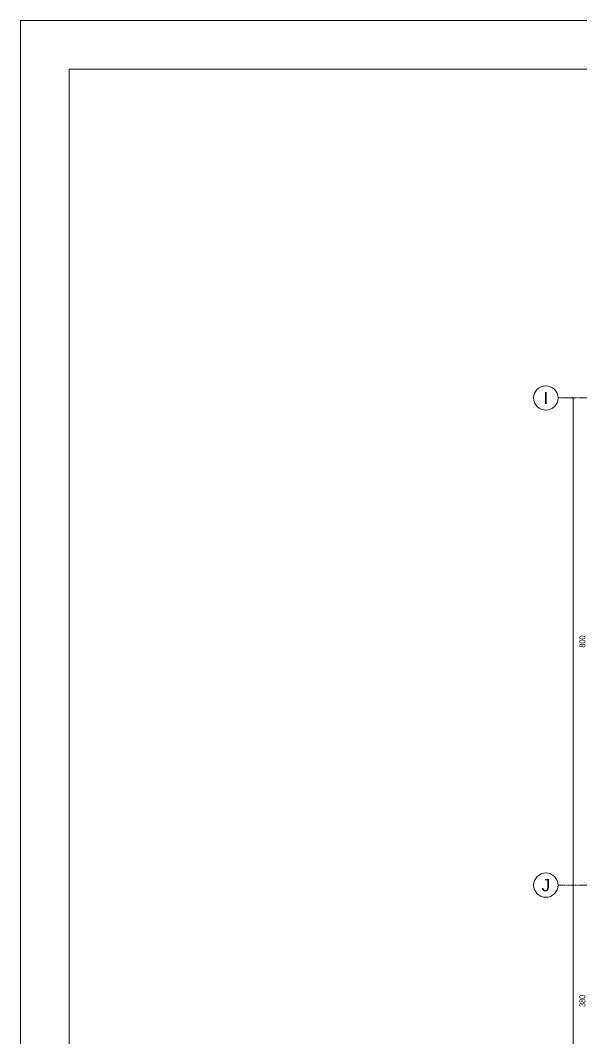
# Model space of a CAD drawing. Extents: x -1439 to 23780, y -1362 to 4476.
# Drawn here: x 0 to 920, y 2535 to 4205 of the extents above; entities that cross this region are included whole.
import ezdxf
from ezdxf.enums import TextEntityAlignment as Align

# ---------------------------------------------------------------- set-up
doc = ezdxf.new("R2010")
doc.units = 0
doc.header["$MEASUREMENT"] = 0
doc.linetypes.add('Audi$0$DASHDOT2', pattern=[0.5, 0.25, -0.125, 0, -0.125])
doc.layers.get('0').update_dxf_attribs({"color": 9, "lineweight": 9})
doc.layers.get('Defpoints').update_dxf_attribs({"color": 9, "lineweight": 9})
for name, color, linetype, lineweight in [('Audi$0$10', 8, 'Continuous', 9), ('Audi$0$24', 8, 'Audi$0$DASHDOT2', 9), ('Audi$0$25', 8, 'Continuous', 9)]:
    doc.layers.add(name, color=color, linetype=linetype, lineweight=lineweight)
doc.layers.add('Audi$0$40A', color=8, linetype='Continuous', lineweight=9, plot=False)
doc.styles.add('Audi$0$Arial', font='arial.ttf', dxfattribs={"height": 2.5})
doc.styles.add('Audi$0$MuuM_TEXT-STANDART', font='ARIALN.TTF')
doc.dimstyles.new('Audi$0$MuuM_DIM50', dxfattribs={"dimscale": 5, "dimtxt": 2, "dimasz": 1, "dimexe": 1, "dimexo": 1, "dimgap": 1, "dimtad": 1, "dimdec": 1, "dimrnd": 0.5, "dimdsep": 46, "dimtxsty": 'Audi$0$MuuM_TEXT-STANDART', "dimblk": 'Audi$0$_ArchTick', "dimcen": 0, "dimdle": 0.15, "dimclrd": 256, "dimclre": 256, "dimclrt": 256, "dimadec": 0, "dimazin": 0, "dimtfac": 5, "dimtdec": 1, "dimtix": 1, "dimtmove": 2, "dimatfit": 3, "dimldrblk": 'Audi$0$_Dot', "dimfxl": 3, "dimfxlon": 1, "dimtolj": 1, "dimlwd": -1, "dimlwe": -1, "dimarcsym": 0})

# ---------------------------------------------------------------- blocks, each defined once
blk = doc.blocks.new('Audi$0$0_aks')
at = {"linetype": 'Continuous'}
blk.add_circle((0, 0), 2, dxfattribs=at)
at = {"style": 'Audi$0$Arial'}
blk.add_attdef('AKS', text='', height=2, dxfattribs=at).set_placement((0, 0), align=Align.MIDDLE_CENTER)
blk = doc.blocks.new('Audi$0$_ArchTick')
at = {"color": 0, "linetype": 'ByBlock', "const_width": 0.15}
blk.add_lwpolyline([(-0.5, -0.5), (0.5, 0.5)], dxfattribs=at)
blk = doc.blocks.new('*D502')
at = {"layer": 'Audi$0$25', "transparency": 16777216}
for p, q in [((-3830, 800), (-3810, 800)), ((-3815, -2440.8), (-3815, 800.7)), ((-3830, -2440), (-3810, -2440))]:
    blk.add_line(p, q, dxfattribs=at)
at = {"layer": 'Defpoints', "color": 0, "transparency": 16777216}
for p in [(-3840, 800), (-3815, 800), (-3840, -2440)]:
    blk.add_point(p, dxfattribs=at)
at = {"layer": 'Audi$0$25', "transparency": 16777216, "xscale": 5, "yscale": 5, "zscale": 5}
for p, rotation in [((-3815, 800), 90), ((-3815, -2440), 270)]:
    blk.add_blockref('Audi$0$_ArchTick', p, dxfattribs=dict(at, rotation=rotation))
at = {"layer": 'Audi$0$25', "transparency": 16777216, "insert": (-3825.1, -820), "char_height": 10, "attachment_point": 5, "rotation": 90, "style": 'Audi$0$MuuM_TEXT-STANDART'}
blk.add_mtext('\\A1;3240', dxfattribs=at)
blk = doc.blocks.new('Audi$0$_Dot')
at = {"color": 0, "linetype": 'ByBlock', "lineweight": -2}
blk.add_line((-0.5, 0), (-1, 0), dxfattribs=at)
at = {"color": 0, "linetype": 'ByBlock', "const_width": 0.5}
blk.add_lwpolyline([(-0.25, 0, 1), (0.25, 0, 1)], format="xyb", close=True, dxfattribs=at)
blk = doc.blocks.new('*D503')
at = {"layer": 'Audi$0$25', "transparency": 16777216}
for p, q in [((-3805, 800), (-3785, 800)), ((-3790, 800.7), (-3790, -0.8)), ((-3805, 0), (-3785, 0))]:
    blk.add_line(p, q, dxfattribs=at)
at = {"layer": 'Defpoints', "color": 0, "transparency": 16777216}
for p in [(-3840, 800), (-3840, 0), (-3790, 0)]:
    blk.add_point(p, dxfattribs=at)
at = {"layer": 'Audi$0$25', "transparency": 16777216, "xscale": 5, "yscale": 5, "zscale": 5}
for p, rotation in [((-3790, 800), 90), ((-3790, 0), 270)]:
    blk.add_blockref('Audi$0$_ArchTick', p, dxfattribs=dict(at, rotation=rotation))
at = {"layer": 'Audi$0$25', "transparency": 16777216, "insert": (-3800.1, 400), "char_height": 10, "attachment_point": 5, "rotation": 90, "style": 'Audi$0$MuuM_TEXT-STANDART'}
blk.add_mtext('\\A1;800', dxfattribs=at)
blk = doc.blocks.new('*D504')
at = {"layer": 'Audi$0$25', "transparency": 16777216}
for p, q in [((-3790, 0.7), (-3790, -380.7)), ((-3805, 0), (-3785, 0)), ((-3805, -380), (-3785, -380))]:
    blk.add_line(p, q, dxfattribs=at)
at = {"layer": 'Defpoints', "color": 0, "transparency": 16777216}
for p in [(-3840, 0), (-3840, -380), (-3790, -380)]:
    blk.add_point(p, dxfattribs=at)
at = {"layer": 'Audi$0$25', "transparency": 16777216, "xscale": 5, "yscale": 5, "zscale": 5}
for p, rotation in [((-3790, 0), 90), ((-3790, -380), 270)]:
    blk.add_blockref('Audi$0$_ArchTick', p, dxfattribs=dict(at, rotation=rotation))
at = {"layer": 'Audi$0$25', "transparency": 16777216, "insert": (-3800.1, -190), "char_height": 10, "attachment_point": 5, "rotation": 90, "style": 'Audi$0$MuuM_TEXT-STANDART'}
blk.add_mtext('\\A1;380', dxfattribs=at)
blk = doc.blocks.new('Audi$0$P-AKS_AUDI')
at = {"layer": 'Audi$0$24'}
for points in [[(-3840, 800), (360, 800)], [(-3840, 0), (360, 0)]]:
    blk.add_lwpolyline(points, dxfattribs=at)
at = {"layer": 'Audi$0$24', "xscale": 10, "yscale": 10, "zscale": 10}
for p, values in [((-3860, 800), {'AKS': 'I'}), ((-3860, 0), {'AKS': 'J'})]:
    blk.add_blockref('Audi$0$0_aks', p, dxfattribs=at).add_auto_attribs(values)
at = {"layer": 'Audi$0$25'}
for base, p1, p2, picture, middle in [((-3815, 800), (-3840, -2440), (-3840, 800), '*D502', (-3825.11, -820)), ((-3790, 0), (-3840, 800), (-3840, 0), '*D503', (-3800.11, 400)), ((-3790, -380), (-3840, 0), (-3840, -380), '*D504', (-3800.11, -190))]:
    dim = blk.add_linear_dim(base=base, p1=p1, p2=p2, angle=90, dimstyle='Audi$0$MuuM_DIM50', dxfattribs=at)
    dim.commit()
    dim.dimension.update_dxf_attribs({"geometry": picture, "text_midpoint": middle})
blk = doc.blocks.new('Audi$0$p-zemin kat')
at = {"layer": 'Audi$0$24'}
blk.add_blockref('Audi$0$P-AKS_AUDI', (4722.5, 2785), dxfattribs=at)

msp = doc.modelspace()

# ---------------------------------------------------------------- linework, layer by layer
at = {"layer": 'Audi$0$40A'}
for points in [[(5945, 4205), (0, 4205), (0, 0), (5945, 0)], [(5405.06, 80), (80, 80), (80, 4125), (5405.06, 4125)]]:
    msp.add_lwpolyline(points, close=True, dxfattribs=at)

# ---------------------------------------------------------------- block references
at = {"layer": 'Audi$0$10'}
msp.add_blockref('Audi$0$p-zemin kat', (0, 0), dxfattribs=at)

doc.saveas('drawing.dxf')
